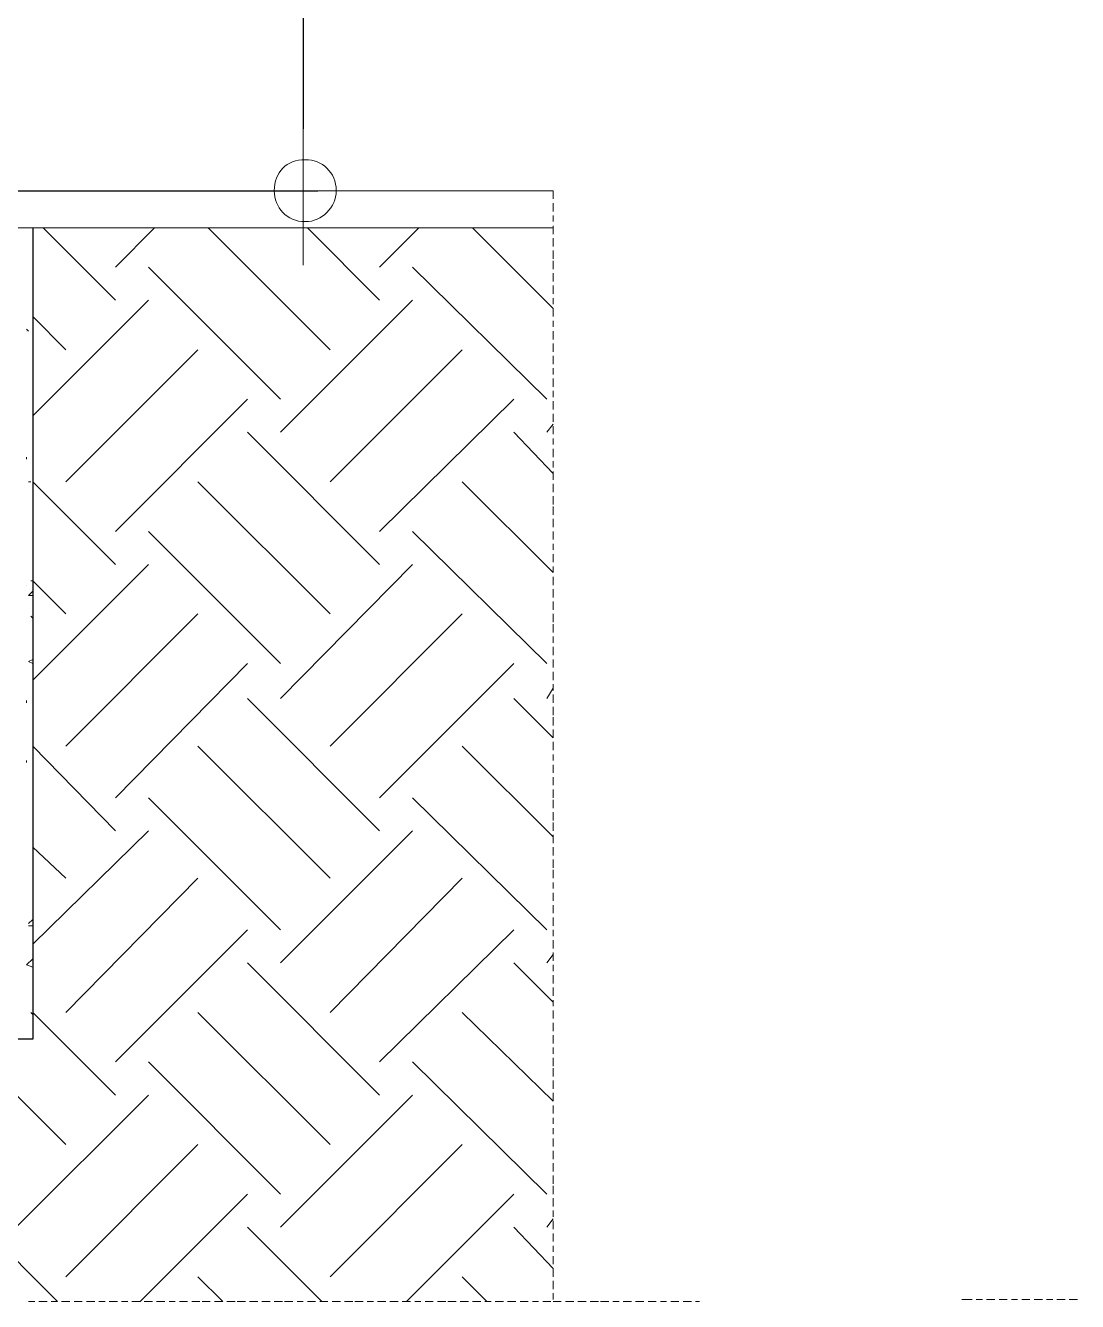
# Model space of a CAD drawing. Header units: millimetres. Extents: x 2928 to 3112, y 1220 to 1280.
# Drawn here: x 3087.287 to 3088.972, y 1263.707 to 1265.751 of the extents above; entities that cross this region are included whole.
import ezdxf

# ---------------------------------------------------------------- set-up
doc = ezdxf.new("R2010")
doc.units = ezdxf.units.MM

msp = doc.modelspace()

# ---------------------------------------------------------------- linework, layer by layer
at = {"color": 253, "linetype": 'Continuous', "lineweight": -2, "true_color": 0x9a9a9a}
for points in [[(3087.73149, 1270.26681), (3087.73149, 1265.58603), (3087.73149, 1265.58603)], [(3087.22537, 1265.48679), (3087.75465, 1265.48679), (3087.75465, 1265.48679)], [(3087.29815, 1265.42724), (3087.29815, 1264.12721), (3087.29815, 1264.12721)], [(3087.29815, 1264.12721), (3086.69941, 1264.12721), (3086.69941, 1264.12721)]]:
    msp.add_lwpolyline(points, dxfattribs=at)
at = {"color": 7, "linetype": 'Continuous', "lineweight": 9, "true_color": 0x000007}
for points in [[(3087.73149, 1265.60587), (3087.73149, 1265.3677), (3087.73149, 1265.3677)], [(3075.70038, 1265.48679), (3088.13176, 1265.48679), (3088.13176, 1265.48679)], [(3087.85389, 1265.48679), (3087.61572, 1265.48679), (3087.61572, 1265.48679)], [(3075.70038, 1265.42724), (3088.13176, 1265.42724), (3088.13176, 1265.42724)]]:
    msp.add_lwpolyline(points, dxfattribs=at)
at = {"color": 252, "linetype": 'Continuous', "lineweight": 5, "true_color": 0x989898}
for points in [[(3088.13176, 1265.47355), (3088.13176, 1265.48679), (3088.13176, 1265.48679)], [(3088.13176, 1265.45371), (3088.13176, 1265.46694), (3088.13176, 1265.46694)], [(3088.13176, 1265.43717), (3088.13176, 1265.44709), (3088.13176, 1265.44709)], [(3088.13176, 1265.41732), (3088.13176, 1265.43055), (3088.13176, 1265.43055)], [(3088.13176, 1265.39747), (3088.13176, 1265.4107), (3088.13176, 1265.4107)], [(3088.13176, 1265.37762), (3088.13176, 1265.39085), (3088.13176, 1265.39085)], [(3088.13176, 1265.36108), (3088.13176, 1265.37431), (3088.13176, 1265.37431)], [(3088.13176, 1265.34123), (3088.13176, 1265.35447), (3088.13176, 1265.35447)], [(3088.13176, 1265.32139), (3088.13176, 1265.33462), (3088.13176, 1265.33462)], [(3088.13176, 1265.30485), (3088.13176, 1265.31477), (3088.13176, 1265.31477)], [(3088.13176, 1265.285), (3088.13176, 1265.29823), (3088.13176, 1265.29823)], [(3088.13176, 1265.26846), (3088.13176, 1265.27838), (3088.13176, 1265.27838)], [(3088.13176, 1265.24861), (3088.13176, 1265.26184), (3088.13176, 1265.26184)], [(3088.13176, 1265.22876), (3088.13176, 1265.242), (3088.13176, 1265.242)], [(3088.13176, 1265.20892), (3088.13176, 1265.22215), (3088.13176, 1265.22215)], [(3088.13176, 1265.19238), (3088.13176, 1265.2023), (3088.13176, 1265.2023)], [(3088.13176, 1265.17253), (3088.13176, 1265.18576), (3088.13176, 1265.18576)], [(3088.13176, 1265.15599), (3088.13176, 1265.16591), (3088.13176, 1265.16591)], [(3088.13176, 1265.13614), (3088.13176, 1265.14937), (3088.13176, 1265.14937)], [(3088.13176, 1265.11629), (3088.13176, 1265.12952), (3088.13176, 1265.12952)], [(3088.13176, 1265.09644), (3088.13176, 1265.10968), (3088.13176, 1265.10968)], [(3088.13176, 1265.0799), (3088.13176, 1265.08983), (3088.13176, 1265.08983)], [(3088.13176, 1265.06006), (3088.13176, 1265.07329), (3088.13176, 1265.07329)], [(3088.13176, 1265.04352), (3088.13176, 1265.05344), (3088.13176, 1265.05344)], [(3088.13176, 1265.02367), (3088.13176, 1265.0369), (3088.13176, 1265.0369)], [(3088.13176, 1265.00382), (3088.13176, 1265.01705), (3088.13176, 1265.01705)], [(3088.13176, 1264.98397), (3088.13176, 1264.99721), (3088.13176, 1264.99721)], [(3088.13176, 1264.96743), (3088.13176, 1264.98067), (3088.13176, 1264.98067)], [(3088.13176, 1264.94759), (3088.13176, 1264.96082), (3088.13176, 1264.96082)], [(3088.13176, 1264.92774), (3088.13176, 1264.94097), (3088.13176, 1264.94097)], [(3088.13176, 1264.9112), (3088.13176, 1264.92112), (3088.13176, 1264.92112)], [(3088.13176, 1264.89135), (3088.13176, 1264.90458), (3088.13176, 1264.90458)], [(3088.13176, 1264.87481), (3088.13176, 1264.88473), (3088.13176, 1264.88473)], [(3088.13176, 1264.85496), (3088.13176, 1264.86819), (3088.13176, 1264.86819)], [(3088.13176, 1264.83511), (3088.13176, 1264.84835), (3088.13176, 1264.84835)], [(3088.13176, 1264.81527), (3088.13176, 1264.8285), (3088.13176, 1264.8285)], [(3088.13176, 1264.79542), (3088.13176, 1264.80865), (3088.13176, 1264.80865)], [(3088.13176, 1264.77888), (3088.13176, 1264.79211), (3088.13176, 1264.79211)], [(3088.13176, 1264.76234), (3088.13176, 1264.77226), (3088.13176, 1264.77226)], [(3088.13176, 1264.74249), (3088.13176, 1264.75572), (3088.13176, 1264.75572)], [(3088.13176, 1264.72264), (3088.13176, 1264.73588), (3088.13176, 1264.73588)], [(3088.13176, 1264.7028), (3088.13176, 1264.71603), (3088.13176, 1264.71603)], [(3088.13176, 1264.68626), (3088.13176, 1264.69618), (3088.13176, 1264.69618)], [(3088.13176, 1264.66641), (3088.13176, 1264.67964), (3088.13176, 1264.67964)], [(3088.13176, 1264.64656), (3088.13176, 1264.65979), (3088.13176, 1264.65979)], [(3088.13176, 1264.63002), (3088.13176, 1264.64325), (3088.13176, 1264.64325)], [(3088.13176, 1264.61017), (3088.13176, 1264.6234), (3088.13176, 1264.6234)], [(3088.13176, 1264.59032), (3088.13176, 1264.60356), (3088.13176, 1264.60356)], [(3088.13176, 1264.57378), (3088.13176, 1264.58371), (3088.13176, 1264.58371)], [(3088.13176, 1264.55394), (3088.13176, 1264.56717), (3088.13176, 1264.56717)], [(3088.13176, 1264.53409), (3088.13176, 1264.54732), (3088.13176, 1264.54732)], [(3088.13176, 1264.51424), (3088.13176, 1264.52747), (3088.13176, 1264.52747)], [(3088.13176, 1264.4977), (3088.13176, 1264.51093), (3088.13176, 1264.51093)], [(3088.13176, 1264.47785), (3088.13176, 1264.49108), (3088.13176, 1264.49108)], [(3088.13176, 1264.46131), (3088.13176, 1264.47455), (3088.13176, 1264.47455)], [(3088.13176, 1264.44147), (3088.13176, 1264.4547), (3088.13176, 1264.4547)], [(3088.13176, 1264.42162), (3088.13176, 1264.43485), (3088.13176, 1264.43485)], [(3088.13176, 1264.40177), (3088.13176, 1264.415), (3088.13176, 1264.415)], [(3088.13176, 1264.38523), (3088.13176, 1264.39846), (3088.13176, 1264.39846)], [(3088.13176, 1264.36869), (3088.13176, 1264.37861), (3088.13176, 1264.37861)], [(3088.13176, 1264.34884), (3088.13176, 1264.36207), (3088.13176, 1264.36207)], [(3088.13176, 1264.32899), (3088.13176, 1264.34223), (3088.13176, 1264.34223)], [(3088.13176, 1264.30915), (3088.13176, 1264.32238), (3088.13176, 1264.32238)], [(3088.13176, 1264.29261), (3088.13176, 1264.30253), (3088.13176, 1264.30253)], [(3088.13176, 1264.27276), (3088.13176, 1264.28599), (3088.13176, 1264.28599)], [(3088.13176, 1264.25291), (3088.13176, 1264.26614), (3088.13176, 1264.26614)], [(3088.13176, 1264.23637), (3088.13176, 1264.24629), (3088.13176, 1264.24629)], [(3088.13176, 1264.21652), (3088.13176, 1264.22975), (3088.13176, 1264.22975)], [(3088.13176, 1264.19667), (3088.13176, 1264.20991), (3088.13176, 1264.20991)], [(3088.13176, 1264.18014), (3088.13176, 1264.19006), (3088.13176, 1264.19006)], [(3088.13176, 1264.16029), (3088.13176, 1264.17352), (3088.13176, 1264.17352)], [(3088.13176, 1264.14044), (3088.13176, 1264.15367), (3088.13176, 1264.15367)], [(3088.13176, 1264.12059), (3088.13176, 1264.13382), (3088.13176, 1264.13382)], [(3088.13176, 1264.10405), (3088.13176, 1264.11398), (3088.13176, 1264.11398)], [(3088.13176, 1264.0842), (3088.13176, 1264.09744), (3088.13176, 1264.09744)], [(3088.13176, 1264.06766), (3088.13176, 1264.0809), (3088.13176, 1264.0809)], [(3088.13176, 1264.04782), (3088.13176, 1264.06105), (3088.13176, 1264.06105)], [(3088.13176, 1264.02797), (3088.13176, 1264.0412), (3088.13176, 1264.0412)], [(3088.13176, 1264.00812), (3088.13176, 1264.02135), (3088.13176, 1264.02135)], [(3088.13176, 1263.99158), (3088.13176, 1264.0015), (3088.13176, 1264.0015)], [(3088.13176, 1263.97504), (3088.13176, 1263.98496), (3088.13176, 1263.98496)], [(3088.13176, 1263.95519), (3088.13176, 1263.96842), (3088.13176, 1263.96842)], [(3088.13176, 1263.93534), (3088.13176, 1263.94858), (3088.13176, 1263.94858)], [(3088.13176, 1263.9155), (3088.13176, 1263.92873), (3088.13176, 1263.92873)], [(3088.13176, 1263.89565), (3088.13176, 1263.90888), (3088.13176, 1263.90888)], [(3088.13176, 1263.87911), (3088.13176, 1263.89234), (3088.13176, 1263.89234)], [(3088.13176, 1263.85926), (3088.13176, 1263.87249), (3088.13176, 1263.87249)], [(3088.13176, 1263.84272), (3088.13176, 1263.85265), (3088.13176, 1263.85265)], [(3088.13176, 1263.82287), (3088.13176, 1263.83611), (3088.13176, 1263.83611)], [(3088.13176, 1263.80303), (3088.13176, 1263.81626), (3088.13176, 1263.81626)], [(3088.13176, 1263.78649), (3088.13176, 1263.79641), (3088.13176, 1263.79641)], [(3088.13176, 1263.76664), (3088.13176, 1263.77987), (3088.13176, 1263.77987)], [(3088.13176, 1263.74679), (3088.13176, 1263.76002), (3088.13176, 1263.76002)], [(3088.13176, 1263.72694), (3088.13176, 1263.74017), (3088.13176, 1263.74017)], [(3087.29153, 1263.70709), (3087.30146, 1263.70709), (3087.30146, 1263.70709)], [(3087.30807, 1263.70709), (3087.32131, 1263.70709), (3087.32131, 1263.70709)], [(3087.32792, 1263.70709), (3087.33785, 1263.70709), (3087.33785, 1263.70709)], [(3087.34446, 1263.70709), (3087.35769, 1263.70709), (3087.35769, 1263.70709)], [(3087.36431, 1263.70709), (3087.37754, 1263.70709), (3087.37754, 1263.70709)], [(3087.38416, 1263.70709), (3087.39739, 1263.70709), (3087.39739, 1263.70709)], [(3087.40401, 1263.70709), (3087.41393, 1263.70709), (3087.41393, 1263.70709)], [(3087.42054, 1263.70709), (3087.43378, 1263.70709), (3087.43378, 1263.70709)], [(3087.44039, 1263.70709), (3087.45032, 1263.70709), (3087.45032, 1263.70709)], [(3087.45693, 1263.70709), (3087.47016, 1263.70709), (3087.47016, 1263.70709)], [(3087.47678, 1263.70709), (3087.49001, 1263.70709), (3087.49001, 1263.70709)], [(3087.49663, 1263.70709), (3087.50986, 1263.70709), (3087.50986, 1263.70709)], [(3087.51648, 1263.70709), (3087.5264, 1263.70709), (3087.5264, 1263.70709)], [(3087.53302, 1263.70709), (3087.54625, 1263.70709), (3087.54625, 1263.70709)], [(3087.55286, 1263.70709), (3087.5661, 1263.70709), (3087.5661, 1263.70709)], [(3087.5694, 1263.70709), (3087.58264, 1263.70709), (3087.58264, 1263.70709)], [(3087.58925, 1263.70709), (3087.60248, 1263.70709), (3087.60248, 1263.70709)], [(3087.6091, 1263.70709), (3087.62233, 1263.70709), (3087.62233, 1263.70709)], [(3087.62564, 1263.70709), (3087.63887, 1263.70709), (3087.63887, 1263.70709)], [(3087.64549, 1263.70709), (3087.65872, 1263.70709), (3087.65872, 1263.70709)], [(3087.66534, 1263.70709), (3087.67857, 1263.70709), (3087.67857, 1263.70709)], [(3087.68518, 1263.70709), (3087.69842, 1263.70709), (3087.69842, 1263.70709)], [(3087.70172, 1263.70709), (3087.71495, 1263.70709), (3087.71495, 1263.70709)], [(3087.72157, 1263.70709), (3087.73149, 1263.70709), (3087.73149, 1263.70709)], [(3087.73811, 1263.70709), (3087.75134, 1263.70709), (3087.75134, 1263.70709)], [(3087.75796, 1263.70709), (3087.77119, 1263.70709), (3087.77119, 1263.70709)], [(3087.77781, 1263.70709), (3087.79104, 1263.70709), (3087.79104, 1263.70709)], [(3087.79765, 1263.70709), (3087.81089, 1263.70709), (3087.81089, 1263.70709)], [(3087.81419, 1263.70709), (3087.82743, 1263.70709), (3087.82743, 1263.70709)], [(3087.83404, 1263.70709), (3087.84397, 1263.70709), (3087.84397, 1263.70709)], [(3087.85058, 1263.70709), (3087.86381, 1263.70709), (3087.86381, 1263.70709)], [(3087.87043, 1263.70709), (3087.88366, 1263.70709), (3087.88366, 1263.70709)], [(3087.89028, 1263.70709), (3087.90351, 1263.70709), (3087.90351, 1263.70709)], [(3087.91013, 1263.70709), (3087.92005, 1263.70709), (3087.92005, 1263.70709)], [(3087.92667, 1263.70709), (3087.9399, 1263.70709), (3087.9399, 1263.70709)], [(3087.94651, 1263.70709), (3087.95975, 1263.70709), (3087.95975, 1263.70709)], [(3087.96305, 1263.70709), (3087.97629, 1263.70709), (3087.97629, 1263.70709)], [(3087.9829, 1263.70709), (3087.99613, 1263.70709), (3087.99613, 1263.70709)], [(3088.00275, 1263.70709), (3088.01598, 1263.70709), (3088.01598, 1263.70709)], [(3088.0226, 1263.70709), (3088.03252, 1263.70709), (3088.03252, 1263.70709)], [(3088.03914, 1263.70709), (3088.05237, 1263.70709), (3088.05237, 1263.70709)], [(3088.05898, 1263.70709), (3088.07222, 1263.70709), (3088.07222, 1263.70709)], [(3088.07883, 1263.70709), (3088.09206, 1263.70709), (3088.09206, 1263.70709)], [(3088.09868, 1263.70709), (3088.1086, 1263.70709), (3088.1086, 1263.70709)], [(3088.11522, 1263.70709), (3088.12845, 1263.70709), (3088.12845, 1263.70709)], [(3088.13176, 1263.7104), (3088.13176, 1263.72033), (3088.13176, 1263.72033)], [(3088.13176, 1263.70709), (3088.14499, 1263.70709), (3088.14499, 1263.70709)], [(3088.15161, 1263.70709), (3088.16484, 1263.70709), (3088.16484, 1263.70709)], [(3088.17146, 1263.70709), (3088.18469, 1263.70709), (3088.18469, 1263.70709)], [(3088.1913, 1263.70709), (3088.20454, 1263.70709), (3088.20454, 1263.70709)], [(3088.20784, 1263.70709), (3088.22108, 1263.70709), (3088.22108, 1263.70709)], [(3088.22769, 1263.70709), (3088.23762, 1263.70709), (3088.23762, 1263.70709)], [(3088.24423, 1263.70709), (3088.25746, 1263.70709), (3088.25746, 1263.70709)], [(3088.26408, 1263.70709), (3088.27731, 1263.70709), (3088.27731, 1263.70709)], [(3088.28393, 1263.70709), (3088.29716, 1263.70709), (3088.29716, 1263.70709)], [(3088.30377, 1263.70709), (3088.3137, 1263.70709), (3088.3137, 1263.70709)], [(3088.32031, 1263.70709), (3088.33355, 1263.70709), (3088.33355, 1263.70709)], [(3088.34016, 1263.70709), (3088.35339, 1263.70709), (3088.35339, 1263.70709)], [(3088.36001, 1263.70709), (3088.36663, 1263.70709), (3088.36663, 1263.70709)], [(3088.78674, 1263.7104), (3088.80328, 1263.7104), (3088.80328, 1263.7104)], [(3088.8099, 1263.7104), (3088.81982, 1263.7104), (3088.81982, 1263.7104)], [(3088.82644, 1263.7104), (3088.83967, 1263.7104), (3088.83967, 1263.7104)], [(3088.84628, 1263.7104), (3088.85951, 1263.7104), (3088.85951, 1263.7104)], [(3088.86613, 1263.7104), (3088.87605, 1263.7104), (3088.87605, 1263.7104)], [(3088.88267, 1263.7104), (3088.8959, 1263.7104), (3088.8959, 1263.7104)], [(3088.90252, 1263.7104), (3088.91575, 1263.7104), (3088.91575, 1263.7104)], [(3088.92237, 1263.7104), (3088.93229, 1263.7104), (3088.93229, 1263.7104)], [(3088.93891, 1263.7104), (3088.95214, 1263.7104), (3088.95214, 1263.7104)], [(3088.95875, 1263.7104), (3088.97199, 1263.7104), (3088.97199, 1263.7104)]]:
    msp.add_lwpolyline(points, dxfattribs=at)
at = {"color": 9, "linetype": 'Continuous', "lineweight": 5, "true_color": 0xbababa}
for points in [[(3087.43047, 1265.31146), (3087.31469, 1265.42724), (3087.31469, 1265.42724)], [(3087.43047, 1265.36439), (3087.49332, 1265.42724), (3087.49332, 1265.42724)], [(3087.7745, 1265.23207), (3087.57933, 1265.42724), (3087.57933, 1265.42724)], [(3087.85389, 1265.31146), (3087.73811, 1265.42724), (3087.73811, 1265.42724)], [(3087.85389, 1265.36439), (3087.91674, 1265.42724), (3087.91674, 1265.42724)], [(3088.13176, 1265.29823), (3088.00275, 1265.42724), (3088.00275, 1265.42724)], [(3087.69511, 1265.15268), (3087.4834, 1265.36439), (3087.4834, 1265.36439)], [(3088.12184, 1265.15268), (3087.90682, 1265.36439), (3087.90682, 1265.36439)], [(3087.29815, 1265.12622), (3087.4834, 1265.31146), (3087.4834, 1265.31146)], [(3087.69511, 1265.09975), (3087.90682, 1265.31146), (3087.90682, 1265.31146)], [(3087.35108, 1265.23207), (3087.29815, 1265.285), (3087.29815, 1265.285)], [(3087.29153, 1265.26184), (3087.28823, 1265.26515), (3087.28823, 1265.26515)], [(3087.35108, 1265.02036), (3087.56279, 1265.23207), (3087.56279, 1265.23207)], [(3087.7745, 1265.02036), (3087.98621, 1265.23207), (3087.98621, 1265.23207)], [(3087.43047, 1264.94097), (3087.64218, 1265.15268), (3087.64218, 1265.15268)], [(3087.85389, 1264.94097), (3088.06891, 1265.15268), (3088.06891, 1265.15268)], [(3088.12184, 1265.09975), (3088.13176, 1265.11298), (3088.13176, 1265.11298)], [(3087.85389, 1264.88804), (3087.64218, 1265.09975), (3087.64218, 1265.09975)], [(3088.13176, 1265.03359), (3088.06891, 1265.09975), (3088.06891, 1265.09975)], [(3087.28823, 1265.05675), (3087.28823, 1265.06006), (3087.28823, 1265.06006)], [(3087.29484, 1265.02036), (3087.29153, 1265.02036), (3087.29153, 1265.02036)], [(3087.43047, 1264.88804), (3087.29815, 1265.02036), (3087.29815, 1265.02036)], [(3087.7745, 1264.80865), (3087.56279, 1265.02036), (3087.56279, 1265.02036)], [(3088.13176, 1264.87481), (3087.98621, 1265.02036), (3087.98621, 1265.02036)], [(3087.69511, 1264.72926), (3087.4834, 1264.94097), (3087.4834, 1264.94097)], [(3088.12184, 1264.72926), (3087.90682, 1264.94097), (3087.90682, 1264.94097)], [(3087.29815, 1264.7028), (3087.4834, 1264.88804), (3087.4834, 1264.88804)], [(3087.69511, 1264.67302), (3087.90682, 1264.88804), (3087.90682, 1264.88804)], [(3087.29815, 1264.86158), (3087.29484, 1264.86158), (3087.29484, 1264.86158)], [(3087.35108, 1264.80865), (3087.29815, 1264.86158), (3087.29815, 1264.86158)], [(3087.29153, 1264.83842), (3087.29815, 1264.84504), (3087.29815, 1264.84504)], [(3087.29153, 1264.83842), (3087.29815, 1264.83842), (3087.29815, 1264.83842)], [(3087.35108, 1264.59694), (3087.56279, 1264.80865), (3087.56279, 1264.80865)], [(3087.7745, 1264.59694), (3087.98621, 1264.80865), (3087.98621, 1264.80865)], [(3087.29815, 1264.80203), (3087.29484, 1264.80534), (3087.29484, 1264.80534)], [(3087.29153, 1264.73257), (3087.29815, 1264.73588), (3087.29815, 1264.73588)], [(3087.29153, 1264.73257), (3087.29815, 1264.72926), (3087.29815, 1264.72926)], [(3087.43047, 1264.51424), (3087.64218, 1264.72926), (3087.64218, 1264.72926)], [(3087.85389, 1264.51424), (3088.06891, 1264.72926), (3088.06891, 1264.72926)], [(3088.12184, 1264.67302), (3088.13176, 1264.68956), (3088.13176, 1264.68956)], [(3087.28823, 1264.66641), (3087.28823, 1264.66972), (3087.28823, 1264.66972)], [(3087.85389, 1264.46131), (3087.64218, 1264.67302), (3087.64218, 1264.67302)], [(3088.13176, 1264.61017), (3088.06891, 1264.67302), (3088.06891, 1264.67302)], [(3087.43047, 1264.46131), (3087.29815, 1264.59694), (3087.29815, 1264.59694)], [(3087.7745, 1264.38523), (3087.56279, 1264.59694), (3087.56279, 1264.59694)], [(3088.13176, 1264.45139), (3087.98621, 1264.59694), (3087.98621, 1264.59694)], [(3087.28823, 1264.57048), (3087.28823, 1264.57378), (3087.28823, 1264.57378)], [(3087.69511, 1264.30253), (3087.4834, 1264.51424), (3087.4834, 1264.51424)], [(3088.12184, 1264.30253), (3087.90682, 1264.51424), (3087.90682, 1264.51424)], [(3087.29815, 1264.27937), (3087.4834, 1264.46131), (3087.4834, 1264.46131)], [(3087.69511, 1264.2496), (3087.90682, 1264.46131), (3087.90682, 1264.46131)], [(3087.35108, 1264.38523), (3087.29815, 1264.43485), (3087.29815, 1264.43485)], [(3087.35108, 1264.17021), (3087.56279, 1264.38523), (3087.56279, 1264.38523)], [(3087.7745, 1264.17021), (3087.98621, 1264.38523), (3087.98621, 1264.38523)], [(3087.29153, 1264.31245), (3087.29815, 1264.31907), (3087.29815, 1264.31907)], [(3087.29153, 1264.30915), (3087.29815, 1264.30915), (3087.29815, 1264.30915)], [(3087.43047, 1264.09082), (3087.64218, 1264.30253), (3087.64218, 1264.30253)], [(3087.85389, 1264.09082), (3088.06891, 1264.30253), (3088.06891, 1264.30253)], [(3087.28823, 1264.24629), (3087.29815, 1264.25622), (3087.29815, 1264.25622)], [(3087.29815, 1264.24629), (3087.29815, 1264.25622), (3087.29815, 1264.25622)], [(3088.12184, 1264.2496), (3088.13176, 1264.26283), (3088.13176, 1264.26283)], [(3087.28823, 1264.24629), (3087.29815, 1264.24299), (3087.29815, 1264.24299)], [(3087.85389, 1264.03789), (3087.64218, 1264.2496), (3087.64218, 1264.2496)], [(3088.13176, 1264.18675), (3088.06891, 1264.2496), (3088.06891, 1264.2496)], [(3087.29815, 1264.1669), (3087.29484, 1264.17021), (3087.29484, 1264.17021)], [(3087.43047, 1264.03789), (3087.29815, 1264.17021), (3087.29815, 1264.17021)], [(3087.7745, 1263.9585), (3087.56279, 1264.17021), (3087.56279, 1264.17021)], [(3088.13176, 1264.02797), (3087.98621, 1264.17021), (3087.98621, 1264.17021)], [(3087.35108, 1263.9585), (3087.18237, 1264.12721), (3087.18237, 1264.12721)], [(3087.69511, 1263.87911), (3087.4834, 1264.09082), (3087.4834, 1264.09082)], [(3088.12184, 1263.87911), (3087.90682, 1264.09082), (3087.90682, 1264.09082)], [(3087.27169, 1263.82618), (3087.4834, 1264.03789), (3087.4834, 1264.03789)], [(3087.69511, 1263.82618), (3087.90682, 1264.03789), (3087.90682, 1264.03789)], [(3087.35108, 1263.74679), (3087.56279, 1263.9585), (3087.56279, 1263.9585)], [(3087.7745, 1263.74679), (3087.98621, 1263.9585), (3087.98621, 1263.9585)], [(3087.47016, 1263.70709), (3087.64218, 1263.87911), (3087.64218, 1263.87911)], [(3087.89689, 1263.70709), (3088.06891, 1263.87911), (3088.06891, 1263.87911)], [(3087.33785, 1263.70709), (3087.21876, 1263.82618), (3087.21876, 1263.82618)], [(3087.76127, 1263.70709), (3087.64218, 1263.82618), (3087.64218, 1263.82618)], [(3088.13176, 1263.76002), (3088.06891, 1263.82618), (3088.06891, 1263.82618)], [(3088.12184, 1263.82618), (3088.13176, 1263.83941), (3088.13176, 1263.83941)], [(3087.60248, 1263.70709), (3087.56279, 1263.74679), (3087.56279, 1263.74679)], [(3088.0259, 1263.70709), (3087.98621, 1263.74679), (3087.98621, 1263.74679)]]:
    msp.add_lwpolyline(points, dxfattribs=at)
for points in [[(3087.28823, 1265.26184), (3087.28823, 1265.26184)], [(3087.28823, 1264.85496), (3087.28823, 1264.85496)]]:
    msp.add_lwpolyline(points, close=True, dxfattribs=at)
at = {"color": 7, "linetype": 'Continuous', "lineweight": 9, "true_color": 0x000007}
msp.add_open_spline([(3087.7348, 1265.43717), (3087.76127, 1265.43717), (3087.78442, 1265.46032), (3087.78442, 1265.48679), (3087.78442, 1265.48679), (3087.78442, 1265.51656), (3087.76127, 1265.53641), (3087.7348, 1265.53641), (3087.7348, 1265.53641), (3087.70503, 1265.53641), (3087.68518, 1265.51656), (3087.68518, 1265.48679), (3087.68518, 1265.48679), (3087.68518, 1265.46032), (3087.70503, 1265.43717), (3087.7348, 1265.43717)], degree=3, knots=[0, 0, 0, 0, 0.0625, 0.0625, 0.0625, 0.062501, 0.125, 0.125, 0.125, 0.125001, 0.1875, 0.1875, 0.1875, 0.187501, 1, 1, 1, 1], dxfattribs=at)

doc.saveas('drawing.dxf')
